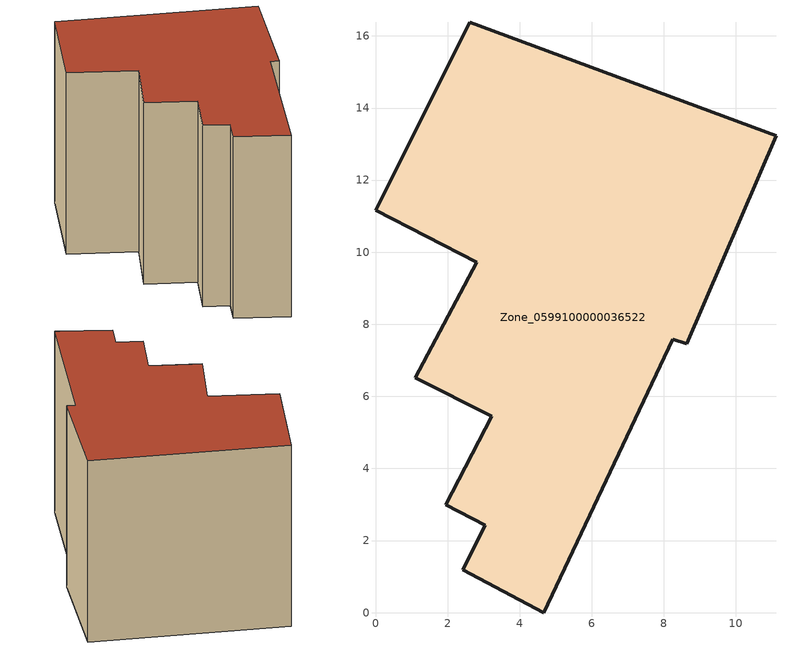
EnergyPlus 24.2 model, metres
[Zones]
Zone_0599100000036522
 floor ground (C_G): 2.61,16.38 11.11,13.24 8.63,7.46 8.25,7.59 4.66,0 2.42,1.19 3.04,2.42 1.95,2.99 3.22,5.46 1.1,6.52 2.81,9.73 0,11.17 z0
 wall outside (C_F): 11.11,13.24 2.61,16.38 0,11.17 2.81,9.73 1.1,6.52 3.22,5.46 1.95,2.99 3.04,2.42 2.42,1.19 4.66,0 8.25,7.59 8.63,7.46 11.11,13.24 z0:8.59
 roof outside (C_R): 4.66,0 8.25,7.59 8.63,7.46 11.11,13.24 2.61,16.38 0,11.17 2.81,9.73 1.1,6.52 3.22,5.46 1.95,2.99 3.04,2.42 2.42,1.19 z8.59
[BUILDING]
Pand.0599100000036522: North Axis=0; Terrain=City; Loads Convergence Tolerance Value=0.04; Temperature Convergence Tolerance Value=0.4; Solar Distribution=FullExterior; Maximum Number of Warmup Days=25; Minimum Number of Warmup Days=1
[Site:Location]
Rotterdam.The.Hague.AP_ZH_NLD Design_Conditions: Latitude=51.96; Longitude=4.45; Time Zone=1; Elevation=-4.5
[SITE:GROUNDTEMPERATURE:BUILDINGSURFACE]
18, 18, 18, 18, 18, 18, 18, 18, 18, 18, 18, 18
[MATERIAL] Thermal Absorptance=0.9; Solar Absorptance=0.7; Visible Absorptance=0.7
Name | Roughness | Thickness | Conductivity | Density | Specific Heat
G.TI.1946 | MediumSmooth | 0.15 | 1 | 540 | 1210
F.TI.1946 | Rough | 0.3 | 0.857143 | 1920 | 840
R.TI.1946 | MediumRough | 0.2 | 0.1 | 1500 | 1000
[CONSTRUCTION]
C_G: G.TI.1946
C_F: F.TI.1946
C_R: R.TI.1946
[ZONE]
Zone_0599100000036522: Type=1; Multiplier=1; Ceiling Height=Autocalculate; Volume=Autocalculate; Floor Area=autocalculate; Part of Total Floor Area=Yes
[ZONEINFILTRATION:DESIGNFLOWRATE]
Infil_Zone_0599100000036522: Zone or ZoneList or Space or SpaceList=Zone_0599100000036522; Schedule=AlwaysOn; Design Flow Rate Calculation Method=Flow/Area; Flow Rate per Floor Area=0.003; Constant Term Coefficient=1; Temperature Term Coefficient=0; Velocity Term Coefficient=0; Velocity Squared Term Coefficient=0
[HVACTEMPLATE:ZONE:IDEALLOADSAIRSYSTEM]
Zone_0599100000036522: Maximum Heating Supply Air Temperature=50; Minimum Cooling Supply Air Temperature=13; Maximum Heating Supply Air Humidity Ratio=0.0156; Minimum Cooling Supply Air Humidity Ratio=0.0077; Heating Limit=NoLimit; Cooling Limit=NoLimit; Dehumidification Control Type=ConstantSensibleHeatRatio; Cooling Sensible Heat Ratio=0.7; Dehumidification Setpoint=60; Humidification Control Type=None; Humidification Setpoint=30; Outdoor Air Method=None; Outdoor Air Flow Rate per Person=0.00944; Outdoor Air Flow Rate per Zone Floor Area=0; Outdoor Air Flow Rate per Zone=0; Demand Controlled Ventilation Type=None; Outdoor Air Economizer Type=NoEconomizer; Heat Recovery Type=None; Sensible Heat Recovery Effectiveness=0.7; Latent Heat Recovery Effectiveness=0.65
[ZONECONTROL:THERMOSTAT]
ThermostatControl_Zone_0599100000036522: Zone or ZoneList=Zone_0599100000036522; Control Type Schedule=DualSetpointControlType; Control 1=Thermostat_Zone_0599100000036522; Temperature Difference Between Cutout And Setpoint=0
[THERMOSTATSETPOINT:DUALSETPOINT]
Thermostat_Zone_0599100000036522: Heating Setpoint Temperature Schedule=HeatingSetpoint_Zone_0599100000036522; Cooling Setpoint Temperature Schedule=CoolingSetpoint_Zone_0599100000036522
[SCHEDULE:COMPACT]
HeatingSetpoint_Zone_0599100000036522: Through: 12/31, For: AllDays, Until: 24:00, 21
CoolingSetpoint_Zone_0599100000036522: Through: 12/31, For: AllDays, Until: 24:00, 24
DualSetpointControlType: Through: 12/31, For: AllDays, Until: 24:00, 4
AlwaysOn: Through: 12/31, For: AllDays, Until: 24:00, 1
